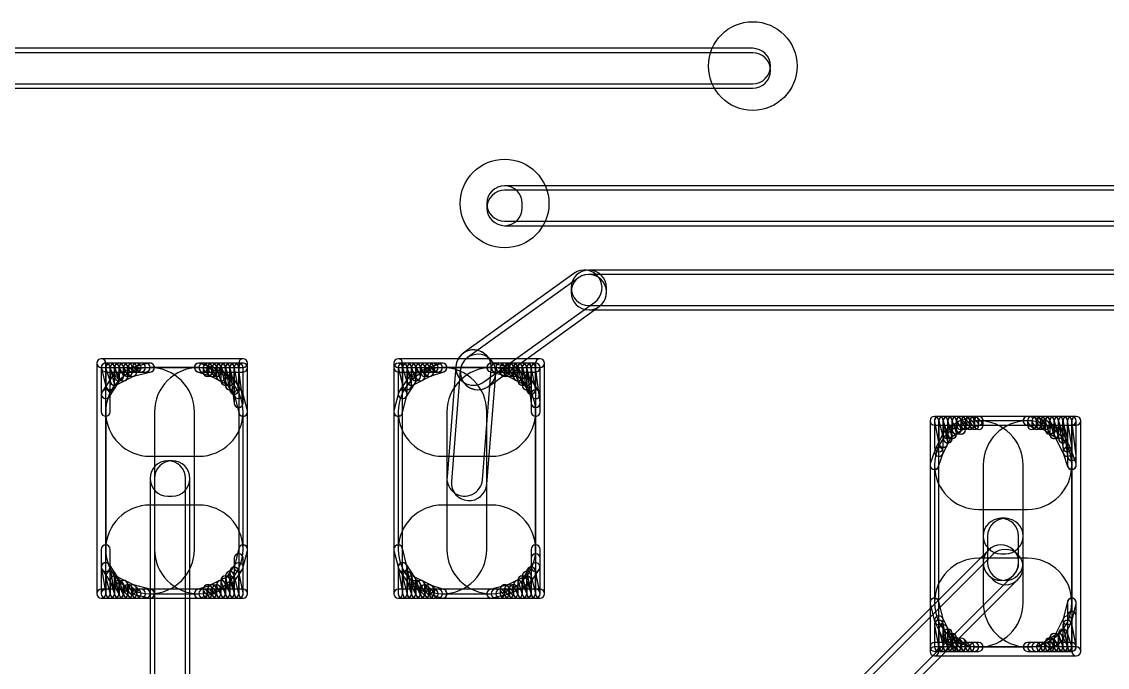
# Model space of a CAD drawing. Extents: x 2.7 to 76.1, y 3.1 to 47.6.
# Drawn here: x 11.84 to 18.06, y 34.06 to 37.76 of the extents above; entities that cross this region are included whole.
import ezdxf

# ---------------------------------------------------------------- set-up
doc = ezdxf.new("R2010")
doc.units = 0

msp = doc.modelspace()

# ---------------------------------------------------------------- linework, layer by layer
for points in [[(16.0274, 37.6079), (6.985, 37.6079, 1), (6.985, 37.40465), (16.0274, 37.40465, 1)], [(6.985, 37.37925), (16.0274, 37.37925, 1), (16.0274, 37.5825), (6.985, 37.5825, 1)], [(20.32, 36.8205), (14.605, 36.8205, 1), (14.605, 36.61725), (20.32, 36.61725, 1)], [(14.503375, 36.718875), (14.503375, 36.693475, 1), (14.706625, 36.693475), (14.706625, 36.718875, 1)], [(14.605, 36.59185), (20.32, 36.59185, 1), (20.32, 36.7951), (14.605, 36.7951, 1)], [(15.00282, 36.318745), (14.36782, 35.861545, 1), (14.486575, 35.6966), (15.121575, 36.1538, 1)], [(20.0152, 36.3379), (15.0876, 36.3379, 1), (15.0876, 36.13465), (20.0152, 36.13465, 1)], [(14.985975, 36.236275), (14.985975, 36.210875, 1), (15.189225, 36.210875), (15.189225, 36.236275, 1)], [(14.511975, 35.6712), (15.146975, 36.1284, 1), (15.02822, 36.293345), (14.39322, 35.836145, 1)], [(15.0876, 36.10925), (20.0152, 36.10925, 1), (20.0152, 36.3125), (15.0876, 36.3125, 1)], [(14.325895, 35.787175), (14.275095, 35.152175, 1), (14.4777, 35.13597), (14.5285, 35.77097, 1)], [(14.5031, 35.11057), (14.5539, 35.74557, 1), (14.351295, 35.761775), (14.300495, 35.126775, 1)], [(14.524455, 35.82553), (14.499055, 35.85093, 1), (14.35534, 35.707215), (14.38074, 35.681815, 1)], [(14.35534, 35.707215), (14.38074, 35.681815, 1), (14.524455, 35.82553), (14.499055, 35.85093, 1)], [(13.1064, 35.8299), (12.2936, 35.8299, 1), (12.2936, 35.77905), (13.1064, 35.77905, 1)], [(12.268175, 35.804475), (12.268175, 34.483675, 1), (12.319025, 34.483675), (12.319025, 35.804475, 1)], [(12.29433, 35.772905), (12.31973, 35.671305, 1), (12.369065, 35.68364), (12.343665, 35.78524, 1)], [(12.344425, 35.626675), (12.344425, 35.779075, 1), (12.293575, 35.779075), (12.293575, 35.626675, 1)], [(12.573, 35.8045), (12.319, 35.8045, 1), (12.319, 35.75365), (12.573, 35.75365, 1)], [(12.293575, 35.779075), (12.293575, 35.525075, 1), (12.344425, 35.525075), (12.344425, 35.779075, 1)], [(12.320275, 35.77103), (12.345675, 35.69483, 1), (12.39392, 35.710915), (12.36852, 35.787115, 1)], [(12.369825, 35.677475), (12.369825, 35.779075, 1), (12.318975, 35.779075), (12.318975, 35.677475, 1)], [(12.8524, 35.7791), (12.573, 35.7791, 1), (12.573, 35.27105), (12.8524, 35.27105, 1)], [(12.318975, 35.525075), (12.318975, 34.737675, 1), (12.827025, 34.737675), (12.827025, 35.525075, 1)], [(12.347055, 35.7677), (12.372455, 35.7169, 1), (12.41794, 35.739645), (12.39254, 35.790445, 1)], [(12.38117, 35.68013), (12.48277, 35.73093, 1), (12.460025, 35.776415), (12.358425, 35.725615, 1)], [(12.395225, 35.702875), (12.395225, 35.779075, 1), (12.344375, 35.779075), (12.344375, 35.702875, 1)], [(12.372455, 35.7677), (12.397855, 35.7169, 1), (12.44334, 35.739645), (12.41794, 35.790445, 1)], [(12.420625, 35.728275), (12.420625, 35.779075, 1), (12.369775, 35.779075), (12.369775, 35.728275, 1)], [(12.40262, 35.761095), (12.42802, 35.735695, 1), (12.463975, 35.77165), (12.438575, 35.79705, 1)], [(12.446025, 35.728275), (12.446025, 35.779075, 1), (12.395175, 35.779075), (12.395175, 35.728275, 1)], [(12.42802, 35.761095), (12.45342, 35.735695, 1), (12.489375, 35.77165), (12.463975, 35.79705, 1)], [(12.471425, 35.753675), (12.471425, 35.779075, 1), (12.420575, 35.779075), (12.420575, 35.753675, 1)], [(12.477565, 35.729005), (12.579165, 35.754405, 1), (12.56683, 35.80374), (12.46523, 35.77834, 1)], [(12.496825, 35.753675), (12.496825, 35.779075, 1), (12.445975, 35.779075), (12.445975, 35.753675, 1)], [(12.4714, 35.75365), (12.4968, 35.75365, 1), (12.4968, 35.8045), (12.4714, 35.8045, 1)], [(12.4968, 35.75365), (12.5222, 35.75365, 1), (12.5222, 35.8045), (12.4968, 35.8045, 1)], [(12.5222, 35.75365), (12.5476, 35.75365, 1), (12.5476, 35.8045), (12.5222, 35.8045, 1)], [(13.106425, 34.737675), (13.106425, 35.525075, 1), (12.598375, 35.525075), (12.598375, 34.737675, 1)], [(12.844355, 35.75495), (12.920555, 35.72955, 1), (12.93664, 35.777795), (12.86044, 35.803195, 1)], [(12.8524, 35.75365), (12.8778, 35.75365, 1), (12.8778, 35.8045), (12.8524, 35.8045, 1)], [(13.1064, 35.8045), (12.8524, 35.8045, 1), (12.8524, 35.75365), (13.1064, 35.75365, 1)], [(12.85982, 35.761095), (12.88522, 35.735695, 1), (12.921175, 35.77165), (12.895775, 35.79705, 1)], [(12.88522, 35.761095), (12.91062, 35.735695, 1), (12.946575, 35.77165), (12.921175, 35.79705, 1)], [(12.928625, 35.753675), (12.928625, 35.779075, 1), (12.877775, 35.779075), (12.877775, 35.753675, 1)], [(12.917225, 35.73093), (13.018825, 35.68013, 1), (13.04157, 35.725615), (12.93997, 35.776415, 1)], [(12.91062, 35.761095), (12.93602, 35.735695, 1), (12.971975, 35.77165), (12.946575, 35.79705, 1)], [(12.954025, 35.753675), (12.954025, 35.779075, 1), (12.903175, 35.779075), (12.903175, 35.753675, 1)], [(12.931255, 35.7677), (12.956655, 35.7169, 1), (13.00214, 35.739645), (12.97674, 35.790445, 1)], [(12.979425, 35.753675), (12.979425, 35.779075, 1), (12.928575, 35.779075), (12.928575, 35.753675, 1)], [(12.955275, 35.77103), (12.980675, 35.69483, 1), (13.02892, 35.710915), (13.00352, 35.787115, 1)], [(13.004825, 35.728275), (13.004825, 35.779075, 1), (12.953975, 35.779075), (12.953975, 35.728275, 1)], [(12.98013, 35.772905), (13.00553, 35.671305, 1), (13.054865, 35.68364), (13.029465, 35.78524, 1)], [(13.030225, 35.702875), (13.030225, 35.779075, 1), (12.979375, 35.779075), (12.979375, 35.702875, 1)], [(13.005265, 35.774085), (13.030665, 35.647085, 1), (13.08053, 35.65706), (13.05513, 35.78406, 1)], [(13.055625, 35.677475), (13.055625, 35.779075, 1), (13.004775, 35.779075), (13.004775, 35.677475, 1)], [(13.03037, 35.77592), (13.05577, 35.57272, 1), (13.106225, 35.579025), (13.080825, 35.782225, 1)], [(13.081025, 35.652075), (13.081025, 35.779075, 1), (13.030175, 35.779075), (13.030175, 35.652075, 1)], [(13.106425, 35.575875), (13.106425, 35.779075, 1), (13.055575, 35.779075), (13.055575, 35.575875, 1)], [(13.131825, 34.483675), (13.131825, 35.804475, 1), (13.080975, 35.804475), (13.080975, 34.483675, 1)], [(13.131825, 35.525075), (13.131825, 35.779075, 1), (13.080975, 35.779075), (13.080975, 35.525075, 1)], [(14.8082, 35.8299), (13.9954, 35.8299, 1), (13.9954, 35.77905), (14.8082, 35.77905, 1)], [(13.969975, 35.804475), (13.969975, 34.483675, 1), (14.020825, 34.483675), (14.020825, 35.804475, 1)], [(14.2494, 35.8045), (13.9954, 35.8045, 1), (13.9954, 35.75365), (14.2494, 35.75365, 1)], [(13.969975, 35.779075), (13.969975, 35.525075, 1), (14.020825, 35.525075), (14.020825, 35.779075, 1)], [(13.99613, 35.772905), (14.02153, 35.671305, 1), (14.070865, 35.68364), (14.045465, 35.78524, 1)], [(14.046225, 35.626675), (14.046225, 35.779075, 1), (13.995375, 35.779075), (13.995375, 35.626675, 1)], [(14.5288, 35.7791), (14.2494, 35.7791, 1), (14.2494, 35.27105), (14.5288, 35.27105, 1)], [(13.995375, 35.525075), (13.995375, 34.737675, 1), (14.503425, 34.737675), (14.503425, 35.525075, 1)], [(14.022075, 35.77103), (14.047475, 35.69483, 1), (14.09572, 35.710915), (14.07032, 35.787115, 1)], [(14.071625, 35.677475), (14.071625, 35.779075, 1), (14.020775, 35.779075), (14.020775, 35.677475, 1)], [(14.048855, 35.7677), (14.074255, 35.7169, 1), (14.11974, 35.739645), (14.09434, 35.790445, 1)], [(14.08297, 35.68013), (14.18457, 35.73093, 1), (14.161825, 35.776415), (14.060225, 35.725615, 1)], [(14.097025, 35.702875), (14.097025, 35.779075, 1), (14.046175, 35.779075), (14.046175, 35.702875, 1)], [(14.074255, 35.7677), (14.099655, 35.7169, 1), (14.14514, 35.739645), (14.11974, 35.790445, 1)], [(14.122425, 35.728275), (14.122425, 35.779075, 1), (14.071575, 35.779075), (14.071575, 35.728275, 1)], [(14.10442, 35.761095), (14.12982, 35.735695, 1), (14.165775, 35.77165), (14.140375, 35.79705, 1)], [(14.147825, 35.728275), (14.147825, 35.779075, 1), (14.096975, 35.779075), (14.096975, 35.728275, 1)], [(14.12982, 35.761095), (14.15522, 35.735695, 1), (14.191175, 35.77165), (14.165775, 35.79705, 1)], [(14.173225, 35.753675), (14.173225, 35.779075, 1), (14.122375, 35.779075), (14.122375, 35.753675, 1)], [(14.18124, 35.72955), (14.25744, 35.75495, 1), (14.241355, 35.803195), (14.165155, 35.777795, 1)], [(14.198625, 35.753675), (14.198625, 35.779075, 1), (14.147775, 35.779075), (14.147775, 35.753675, 1)], [(14.1732, 35.75365), (14.1986, 35.75365, 1), (14.1986, 35.8045), (14.1732, 35.8045, 1)], [(14.1986, 35.75365), (14.224, 35.75365, 1), (14.224, 35.8045), (14.1986, 35.8045, 1)], [(14.224, 35.75365), (14.2494, 35.75365, 1), (14.2494, 35.8045), (14.224, 35.8045, 1)], [(14.782825, 34.737675), (14.782825, 35.525075, 1), (14.274775, 35.525075), (14.274775, 34.737675, 1)], [(14.52263, 35.754405), (14.62423, 35.729005, 1), (14.636565, 35.77834), (14.534965, 35.80374, 1)], [(14.7828, 35.8045), (14.5288, 35.8045, 1), (14.5288, 35.75365), (14.7828, 35.75365, 1)], [(14.5542, 35.75365), (14.5796, 35.75365, 1), (14.5796, 35.8045), (14.5542, 35.8045, 1)], [(14.56162, 35.761095), (14.58702, 35.735695, 1), (14.622975, 35.77165), (14.597575, 35.79705, 1)], [(14.58702, 35.761095), (14.61242, 35.735695, 1), (14.648375, 35.77165), (14.622975, 35.79705, 1)], [(14.630425, 35.753675), (14.630425, 35.779075, 1), (14.579575, 35.779075), (14.579575, 35.753675, 1)], [(14.619025, 35.73093), (14.720625, 35.68013, 1), (14.74337, 35.725615), (14.64177, 35.776415, 1)], [(14.61242, 35.761095), (14.63782, 35.735695, 1), (14.673775, 35.77165), (14.648375, 35.79705, 1)], [(14.655825, 35.753675), (14.655825, 35.779075, 1), (14.604975, 35.779075), (14.604975, 35.753675, 1)], [(14.633055, 35.7677), (14.658455, 35.7169, 1), (14.70394, 35.739645), (14.67854, 35.790445, 1)], [(14.681225, 35.753675), (14.681225, 35.779075, 1), (14.630375, 35.779075), (14.630375, 35.753675, 1)], [(14.657075, 35.77103), (14.682475, 35.69483, 1), (14.73072, 35.710915), (14.70532, 35.787115, 1)], [(14.706625, 35.728275), (14.706625, 35.779075, 1), (14.655775, 35.779075), (14.655775, 35.728275, 1)], [(14.68193, 35.772905), (14.70733, 35.671305, 1), (14.756665, 35.68364), (14.731265, 35.78524, 1)], [(14.732025, 35.702875), (14.732025, 35.779075, 1), (14.681175, 35.779075), (14.681175, 35.702875, 1)], [(14.707065, 35.774085), (14.732465, 35.647085, 1), (14.78233, 35.65706), (14.75693, 35.78406, 1)], [(14.757425, 35.677475), (14.757425, 35.779075, 1), (14.706575, 35.779075), (14.706575, 35.677475, 1)], [(14.73217, 35.77592), (14.75757, 35.57272, 1), (14.808025, 35.579025), (14.782625, 35.782225, 1)], [(14.782825, 35.652075), (14.782825, 35.779075, 1), (14.731975, 35.779075), (14.731975, 35.652075, 1)], [(14.808225, 35.575875), (14.808225, 35.779075, 1), (14.757375, 35.779075), (14.757375, 35.575875, 1)], [(14.808225, 35.525075), (14.808225, 35.779075, 1), (14.757375, 35.779075), (14.757375, 35.525075, 1)], [(14.833625, 34.483675), (14.833625, 35.804475, 1), (14.782775, 35.804475), (14.782775, 34.483675, 1)], [(12.34015, 35.61257), (12.39095, 35.68877, 1), (12.348645, 35.716975), (12.297845, 35.640775, 1)], [(13.009045, 35.68877), (13.059845, 35.61257, 1), (13.10215, 35.640775), (13.05135, 35.716975, 1)], [(14.04195, 35.61257), (14.09275, 35.68877, 1), (14.050445, 35.716975), (13.999645, 35.640775, 1)], [(14.710845, 35.68877), (14.761645, 35.61257, 1), (14.80395, 35.640775), (14.75315, 35.716975, 1)], [(12.344425, 35.525075), (12.344425, 35.626675, 1), (12.293575, 35.626675), (12.293575, 35.525075, 1)], [(13.05633, 35.620505), (13.08173, 35.518905, 1), (13.131065, 35.53124), (13.105665, 35.63284, 1)], [(14.020065, 35.518905), (14.045465, 35.620505, 1), (13.99613, 35.63284), (13.97073, 35.53124, 1)], [(14.757375, 35.626675), (14.757375, 35.525075, 1), (14.808225, 35.525075), (14.808225, 35.626675, 1)], [(17.3228, 35.4997), (17.0688, 35.4997, 1), (17.0688, 35.44885), (17.3228, 35.44885, 1)], [(17.043375, 35.474275), (17.043375, 35.220275, 1), (17.094225, 35.220275), (17.094225, 35.474275, 1)], [(17.8816, 35.4997), (17.0688, 35.4997, 1), (17.0688, 35.44885), (17.8816, 35.44885, 1)], [(17.043375, 35.474275), (17.043375, 34.153475, 1), (17.094225, 34.153475), (17.094225, 35.474275, 1)], [(17.069265, 35.469285), (17.094665, 35.342285, 1), (17.14453, 35.35226), (17.11913, 35.47926, 1)], [(17.119625, 35.321875), (17.119625, 35.474275, 1), (17.068775, 35.474275), (17.068775, 35.321875, 1)], [(17.6022, 35.4743), (17.3228, 35.4743, 1), (17.3228, 34.96625), (17.6022, 34.96625, 1)], [(17.068775, 35.220275), (17.068775, 34.432875, 1), (17.576825, 34.432875), (17.576825, 35.220275, 1)], [(17.09493, 35.468105), (17.12033, 35.366505, 1), (17.169665, 35.37884), (17.144265, 35.48044, 1)], [(17.145025, 35.347275), (17.145025, 35.474275, 1), (17.094175, 35.474275), (17.094175, 35.347275, 1)], [(17.120875, 35.46623), (17.146275, 35.39003, 1), (17.19452, 35.406115), (17.16912, 35.482315, 1)], [(17.170425, 35.372675), (17.170425, 35.474275, 1), (17.119575, 35.474275), (17.119575, 35.372675, 1)], [(17.1591, 35.37692), (17.2353, 35.42772, 1), (17.207095, 35.470025), (17.130895, 35.419225, 1)], [(17.147655, 35.4629), (17.173055, 35.4121, 1), (17.21854, 35.434845), (17.19314, 35.485645, 1)], [(17.195825, 35.398075), (17.195825, 35.474275, 1), (17.144975, 35.474275), (17.144975, 35.398075, 1)], [(17.173055, 35.4629), (17.198455, 35.4121, 1), (17.24394, 35.434845), (17.21854, 35.485645, 1)], [(17.221225, 35.423475), (17.221225, 35.474275, 1), (17.170375, 35.474275), (17.170375, 35.423475, 1)], [(17.227365, 35.424205), (17.328965, 35.449605, 1), (17.31663, 35.49894), (17.21503, 35.47354, 1)], [(17.20322, 35.456295), (17.22862, 35.430895, 1), (17.264575, 35.46685), (17.239175, 35.49225, 1)], [(17.246625, 35.423475), (17.246625, 35.474275, 1), (17.195775, 35.474275), (17.195775, 35.423475, 1)], [(17.22862, 35.456295), (17.25402, 35.430895, 1), (17.289975, 35.46685), (17.264575, 35.49225, 1)], [(17.272025, 35.448875), (17.272025, 35.474275, 1), (17.221175, 35.474275), (17.221175, 35.448875, 1)], [(17.25402, 35.456295), (17.27942, 35.430895, 1), (17.315375, 35.46685), (17.289975, 35.49225, 1)], [(17.297425, 35.448875), (17.297425, 35.474275, 1), (17.246575, 35.474275), (17.246575, 35.448875, 1)], [(17.27942, 35.456295), (17.30482, 35.430895, 1), (17.340775, 35.46685), (17.315375, 35.49225, 1)], [(17.322825, 35.448875), (17.322825, 35.474275, 1), (17.271975, 35.474275), (17.271975, 35.448875, 1)], [(17.348225, 35.448875), (17.348225, 35.474275, 1), (17.297375, 35.474275), (17.297375, 35.448875, 1)], [(17.856225, 34.432875), (17.856225, 35.220275, 1), (17.348175, 35.220275), (17.348175, 34.432875, 1)], [(17.59603, 35.449605), (17.69763, 35.424205, 1), (17.709965, 35.47354), (17.608365, 35.49894, 1)], [(17.8562, 35.4997), (17.6022, 35.4997, 1), (17.6022, 35.44885), (17.8562, 35.44885, 1)], [(17.60962, 35.456295), (17.63502, 35.430895, 1), (17.670975, 35.46685), (17.645575, 35.49225, 1)], [(17.653025, 35.448875), (17.653025, 35.474275, 1), (17.602175, 35.474275), (17.602175, 35.448875, 1)], [(17.63502, 35.456295), (17.66042, 35.430895, 1), (17.696375, 35.46685), (17.670975, 35.49225, 1)], [(17.678425, 35.448875), (17.678425, 35.474275, 1), (17.627575, 35.474275), (17.627575, 35.448875, 1)], [(17.66042, 35.456295), (17.68582, 35.430895, 1), (17.721775, 35.46685), (17.696375, 35.49225, 1)], [(17.703825, 35.448875), (17.703825, 35.474275, 1), (17.652975, 35.474275), (17.652975, 35.448875, 1)], [(17.681055, 35.4629), (17.706455, 35.4121, 1), (17.75194, 35.434845), (17.72654, 35.485645, 1)], [(17.729225, 35.448875), (17.729225, 35.474275, 1), (17.678375, 35.474275), (17.678375, 35.448875, 1)], [(17.689695, 35.42772), (17.765895, 35.37692, 1), (17.7941, 35.419225), (17.7179, 35.470025, 1)], [(17.705075, 35.46623), (17.730475, 35.39003, 1), (17.77872, 35.406115), (17.75332, 35.482315, 1)], [(17.754625, 35.423475), (17.754625, 35.474275, 1), (17.703775, 35.474275), (17.703775, 35.423475, 1)], [(17.730475, 35.46623), (17.755875, 35.39003, 1), (17.80412, 35.406115), (17.77872, 35.482315, 1)], [(17.780025, 35.398075), (17.780025, 35.474275, 1), (17.729175, 35.474275), (17.729175, 35.398075, 1)], [(17.75533, 35.468105), (17.78073, 35.366505, 1), (17.830065, 35.37884), (17.804665, 35.48044, 1)], [(17.805425, 35.398075), (17.805425, 35.474275, 1), (17.754575, 35.474275), (17.754575, 35.398075, 1)], [(17.78032, 35.470095), (17.80572, 35.317695, 1), (17.855875, 35.32605), (17.830475, 35.47845, 1)], [(17.830825, 35.372675), (17.830825, 35.474275, 1), (17.779975, 35.474275), (17.779975, 35.372675, 1)], [(17.80557, 35.47112), (17.83097, 35.26792, 1), (17.881425, 35.274225), (17.856025, 35.477425, 1)], [(17.856225, 35.321875), (17.856225, 35.474275, 1), (17.805375, 35.474275), (17.805375, 35.321875, 1)], [(17.881625, 35.271075), (17.881625, 35.474275, 1), (17.830775, 35.474275), (17.830775, 35.271075, 1)], [(17.881625, 35.220275), (17.881625, 35.474275, 1), (17.830775, 35.474275), (17.830775, 35.220275, 1)], [(17.907025, 34.153475), (17.907025, 35.474275, 1), (17.856175, 35.474275), (17.856175, 34.153475, 1)], [(17.11694, 35.2851), (17.16774, 35.3867, 1), (17.122255, 35.409445), (17.071455, 35.307845, 1)], [(17.757255, 35.3867), (17.808055, 35.2851, 1), (17.85354, 35.307845), (17.80274, 35.409445, 1)], [(17.09292, 35.21223), (17.11832, 35.28843, 1), (17.070075, 35.304515), (17.044675, 35.228315, 1)], [(17.806675, 35.28843), (17.832075, 35.21223, 1), (17.88032, 35.228315), (17.85492, 35.304515, 1)], [(12.7, 35.2457), (12.6746, 35.2457, 1), (12.6746, 35.04245), (12.7, 35.04245, 1)], [(12.572975, 35.144075), (12.572975, 32.273875, 1), (12.776225, 32.273875), (12.776225, 35.144075, 1)], [(12.801625, 32.273875), (12.801625, 35.144075, 1), (12.598375, 35.144075), (12.598375, 32.273875, 1)], [(12.573, 34.48365), (12.8524, 34.48365, 1), (12.8524, 34.9917), (12.573, 34.9917, 1)], [(14.2494, 34.48365), (14.5288, 34.48365, 1), (14.5288, 34.9917), (14.2494, 34.9917, 1)], [(17.4752, 34.9155), (17.4498, 34.9155, 1), (17.4498, 34.71225), (17.4752, 34.71225, 1)], [(17.348175, 34.813875), (17.348175, 34.661475, 1), (17.551425, 34.661475), (17.551425, 34.813875, 1)], [(17.576825, 34.661475), (17.576825, 34.813875, 1), (17.373575, 34.813875), (17.373575, 34.661475, 1)], [(12.344425, 34.636075), (12.344425, 34.737675, 1), (12.293575, 34.737675), (12.293575, 34.636075, 1)], [(12.293575, 34.737675), (12.293575, 34.483675, 1), (12.344425, 34.483675), (12.344425, 34.737675, 1)], [(13.08173, 34.74384), (13.05633, 34.64224, 1), (13.105665, 34.629905), (13.131065, 34.731505, 1)], [(13.131825, 34.483675), (13.131825, 34.737675, 1), (13.080975, 34.737675), (13.080975, 34.483675, 1)], [(14.045465, 34.64224), (14.020065, 34.74384, 1), (13.97073, 34.731505), (13.99613, 34.629905, 1)], [(13.969975, 34.737675), (13.969975, 34.483675, 1), (14.020825, 34.483675), (14.020825, 34.737675, 1)], [(14.808225, 34.483675), (14.808225, 34.737675, 1), (14.757375, 34.737675), (14.757375, 34.483675, 1)], [(14.757375, 34.737675), (14.757375, 34.636075, 1), (14.808225, 34.636075), (14.808225, 34.737675, 1)], [(17.37794, 34.73333), (16.26034, 33.61573, 1), (16.404055, 33.472015), (17.521655, 34.589615, 1)], [(16.429455, 33.446615), (17.547055, 34.564215, 1), (17.40334, 34.70793), (16.28574, 33.59033, 1)], [(17.547055, 34.70793), (17.521655, 34.73333, 1), (17.37794, 34.589615), (17.40334, 34.564215, 1)], [(12.29392, 34.631895), (12.31932, 34.479495, 1), (12.369475, 34.48785), (12.344075, 34.64025, 1)], [(12.344425, 34.483675), (12.344425, 34.636075, 1), (12.293575, 34.636075), (12.293575, 34.483675, 1)], [(12.39095, 34.573975), (12.34015, 34.650175, 1), (12.297845, 34.62197), (12.348645, 34.54577, 1)], [(13.059845, 34.650175), (13.009045, 34.573975, 1), (13.05135, 34.54577), (13.10215, 34.62197, 1)], [(13.106425, 34.483675), (13.106425, 34.686875, 1), (13.055575, 34.686875), (13.055575, 34.483675, 1)], [(13.99572, 34.631895), (14.02112, 34.479495, 1), (14.071275, 34.48785), (14.045875, 34.64025, 1)], [(14.046225, 34.483675), (14.046225, 34.636075, 1), (13.995375, 34.636075), (13.995375, 34.483675, 1)], [(14.09275, 34.573975), (14.04195, 34.650175, 1), (13.999645, 34.62197), (14.050445, 34.54577, 1)], [(14.761645, 34.650175), (14.710845, 34.573975, 1), (14.75315, 34.54577), (14.80395, 34.62197, 1)], [(14.808225, 34.483675), (14.808225, 34.686875, 1), (14.757375, 34.686875), (14.757375, 34.483675, 1)], [(17.3228, 34.17885), (17.6022, 34.17885, 1), (17.6022, 34.6869), (17.3228, 34.6869, 1)], [(12.31973, 34.579105), (12.34513, 34.477505, 1), (12.394465, 34.48984), (12.369065, 34.59144, 1)], [(12.369825, 34.483675), (12.369825, 34.585275, 1), (12.318975, 34.585275), (12.318975, 34.483675, 1)], [(13.00553, 34.579105), (13.03093, 34.477505, 1), (13.080265, 34.48984), (13.054865, 34.59144, 1)], [(13.055625, 34.483675), (13.055625, 34.585275, 1), (13.004775, 34.585275), (13.004775, 34.483675, 1)], [(13.030665, 34.605685), (13.056065, 34.478685, 1), (13.10593, 34.48866), (13.08053, 34.61566, 1)], [(13.081025, 34.483675), (13.081025, 34.610675, 1), (13.030175, 34.610675), (13.030175, 34.483675, 1)], [(14.02153, 34.579105), (14.04693, 34.477505, 1), (14.096265, 34.48984), (14.070865, 34.59144, 1)], [(14.071625, 34.483675), (14.071625, 34.585275, 1), (14.020775, 34.585275), (14.020775, 34.483675, 1)], [(14.70733, 34.579105), (14.73273, 34.477505, 1), (14.782065, 34.48984), (14.756665, 34.59144, 1)], [(14.757425, 34.483675), (14.757425, 34.585275, 1), (14.706575, 34.585275), (14.706575, 34.483675, 1)], [(14.732465, 34.605685), (14.757865, 34.478685, 1), (14.80773, 34.48866), (14.78233, 34.61566, 1)], [(14.782825, 34.483675), (14.782825, 34.610675, 1), (14.731975, 34.610675), (14.731975, 34.483675, 1)], [(12.345675, 34.55183), (12.371075, 34.47563, 1), (12.41932, 34.491715), (12.39392, 34.567915, 1)], [(12.48277, 34.531815), (12.38117, 34.582615, 1), (12.358425, 34.53713), (12.460025, 34.48633, 1)], [(12.395225, 34.483675), (12.395225, 34.559875, 1), (12.344375, 34.559875), (12.344375, 34.483675, 1)], [(12.372455, 34.5231), (12.397855, 34.4723, 1), (12.44334, 34.495045), (12.41794, 34.545845, 1)], [(12.420625, 34.483675), (12.420625, 34.534475, 1), (12.369775, 34.534475), (12.369775, 34.483675, 1)], [(12.397855, 34.5231), (12.423255, 34.4723, 1), (12.46874, 34.495045), (12.44334, 34.545845, 1)], [(12.446025, 34.483675), (12.446025, 34.534475, 1), (12.395175, 34.534475), (12.395175, 34.483675, 1)], [(12.42802, 34.491095), (12.45342, 34.465695, 1), (12.489375, 34.50165), (12.463975, 34.52705, 1)], [(12.471425, 34.483675), (12.471425, 34.509075, 1), (12.420575, 34.509075), (12.420575, 34.483675, 1)], [(12.579165, 34.50834), (12.477565, 34.53374, 1), (12.46523, 34.484405), (12.56683, 34.459005, 1)], [(12.45342, 34.491095), (12.47882, 34.465695, 1), (12.514775, 34.50165), (12.489375, 34.52705, 1)], [(12.496825, 34.483675), (12.496825, 34.509075, 1), (12.445975, 34.509075), (12.445975, 34.483675, 1)], [(12.920555, 34.533195), (12.844355, 34.507795, 1), (12.86044, 34.45955), (12.93664, 34.48495, 1)], [(12.88522, 34.491095), (12.91062, 34.465695, 1), (12.946575, 34.50165), (12.921175, 34.52705, 1)], [(12.928625, 34.483675), (12.928625, 34.509075, 1), (12.877775, 34.509075), (12.877775, 34.483675, 1)], [(13.018825, 34.582615), (12.917225, 34.531815, 1), (12.93997, 34.48633), (13.04157, 34.53713, 1)], [(12.91062, 34.491095), (12.93602, 34.465695, 1), (12.971975, 34.50165), (12.946575, 34.52705, 1)], [(12.954025, 34.483675), (12.954025, 34.509075, 1), (12.903175, 34.509075), (12.903175, 34.483675, 1)], [(12.93602, 34.491095), (12.96142, 34.465695, 1), (12.997375, 34.50165), (12.971975, 34.52705, 1)], [(12.979425, 34.483675), (12.979425, 34.509075, 1), (12.928575, 34.509075), (12.928575, 34.483675, 1)], [(12.956655, 34.5231), (12.982055, 34.4723, 1), (13.02754, 34.495045), (13.00214, 34.545845, 1)], [(13.004825, 34.483675), (13.004825, 34.534475, 1), (12.953975, 34.534475), (12.953975, 34.483675, 1)], [(12.980675, 34.55183), (13.006075, 34.47563, 1), (13.05432, 34.491715), (13.02892, 34.567915, 1)], [(13.030225, 34.483675), (13.030225, 34.559875, 1), (12.979375, 34.559875), (12.979375, 34.483675, 1)], [(14.047475, 34.55183), (14.072875, 34.47563, 1), (14.12112, 34.491715), (14.09572, 34.567915, 1)], [(14.18457, 34.531815), (14.08297, 34.582615, 1), (14.060225, 34.53713), (14.161825, 34.48633, 1)], [(14.097025, 34.483675), (14.097025, 34.559875, 1), (14.046175, 34.559875), (14.046175, 34.483675, 1)], [(14.074255, 34.5231), (14.099655, 34.4723, 1), (14.14514, 34.495045), (14.11974, 34.545845, 1)], [(14.122425, 34.483675), (14.122425, 34.534475, 1), (14.071575, 34.534475), (14.071575, 34.483675, 1)], [(14.099655, 34.5231), (14.125055, 34.4723, 1), (14.17054, 34.495045), (14.14514, 34.545845, 1)], [(14.147825, 34.483675), (14.147825, 34.534475, 1), (14.096975, 34.534475), (14.096975, 34.483675, 1)], [(14.12982, 34.491095), (14.15522, 34.465695, 1), (14.191175, 34.50165), (14.165775, 34.52705, 1)], [(14.173225, 34.483675), (14.173225, 34.509075, 1), (14.122375, 34.509075), (14.122375, 34.483675, 1)], [(14.25744, 34.507795), (14.18124, 34.533195, 1), (14.165155, 34.48495), (14.241355, 34.45955, 1)], [(14.15522, 34.491095), (14.18062, 34.465695, 1), (14.216575, 34.50165), (14.191175, 34.52705, 1)], [(14.198625, 34.483675), (14.198625, 34.509075, 1), (14.147775, 34.509075), (14.147775, 34.483675, 1)], [(14.62423, 34.53374), (14.52263, 34.50834, 1), (14.534965, 34.459005), (14.636565, 34.484405, 1)], [(14.58702, 34.491095), (14.61242, 34.465695, 1), (14.648375, 34.50165), (14.622975, 34.52705, 1)], [(14.630425, 34.483675), (14.630425, 34.509075, 1), (14.579575, 34.509075), (14.579575, 34.483675, 1)], [(14.720625, 34.582615), (14.619025, 34.531815, 1), (14.64177, 34.48633), (14.74337, 34.53713, 1)], [(14.61242, 34.491095), (14.63782, 34.465695, 1), (14.673775, 34.50165), (14.648375, 34.52705, 1)], [(14.655825, 34.483675), (14.655825, 34.509075, 1), (14.604975, 34.509075), (14.604975, 34.483675, 1)], [(14.63782, 34.491095), (14.66322, 34.465695, 1), (14.699175, 34.50165), (14.673775, 34.52705, 1)], [(14.681225, 34.483675), (14.681225, 34.509075, 1), (14.630375, 34.509075), (14.630375, 34.483675, 1)], [(14.658455, 34.5231), (14.683855, 34.4723, 1), (14.72934, 34.495045), (14.70394, 34.545845, 1)], [(14.706625, 34.483675), (14.706625, 34.534475, 1), (14.655775, 34.534475), (14.655775, 34.483675, 1)], [(14.682475, 34.55183), (14.707875, 34.47563, 1), (14.75612, 34.491715), (14.73072, 34.567915, 1)], [(14.732025, 34.483675), (14.732025, 34.559875, 1), (14.681175, 34.559875), (14.681175, 34.483675, 1)], [(12.2936, 34.45825), (13.1064, 34.45825, 1), (13.1064, 34.5091), (12.2936, 34.5091, 1)], [(12.319, 34.45825), (12.573, 34.45825, 1), (12.573, 34.5091), (12.319, 34.5091, 1)], [(12.4968, 34.45825), (12.5222, 34.45825, 1), (12.5222, 34.5091), (12.4968, 34.5091, 1)], [(12.5222, 34.45825), (12.5476, 34.45825, 1), (12.5476, 34.5091), (12.5222, 34.5091, 1)], [(12.8524, 34.45825), (12.8778, 34.45825, 1), (12.8778, 34.5091), (12.8524, 34.5091, 1)], [(12.8524, 34.45825), (13.1064, 34.45825, 1), (13.1064, 34.5091), (12.8524, 34.5091, 1)], [(12.8778, 34.45825), (12.9032, 34.45825, 1), (12.9032, 34.5091), (12.8778, 34.5091, 1)], [(13.9954, 34.45825), (14.2494, 34.45825, 1), (14.2494, 34.5091), (13.9954, 34.5091, 1)], [(13.9954, 34.45825), (14.8082, 34.45825, 1), (14.8082, 34.5091), (13.9954, 34.5091, 1)], [(14.1986, 34.45825), (14.224, 34.45825, 1), (14.224, 34.5091), (14.1986, 34.5091, 1)], [(14.224, 34.45825), (14.2494, 34.45825, 1), (14.2494, 34.5091), (14.224, 34.5091, 1)], [(14.5288, 34.45825), (14.7828, 34.45825, 1), (14.7828, 34.5091), (14.5288, 34.5091, 1)], [(14.5542, 34.45825), (14.5796, 34.45825, 1), (14.5796, 34.5091), (14.5542, 34.5091, 1)], [(14.5796, 34.45825), (14.605, 34.45825, 1), (14.605, 34.5091), (14.5796, 34.5091, 1)], [(17.118865, 34.33744), (17.093465, 34.43904, 1), (17.04413, 34.426705), (17.06953, 34.325105, 1)], [(17.043375, 34.432875), (17.043375, 34.178875, 1), (17.094225, 34.178875), (17.094225, 34.432875, 1)], [(17.83153, 34.43904), (17.80613, 34.33744, 1), (17.855465, 34.325105), (17.880865, 34.426705, 1)], [(17.881625, 34.178875), (17.881625, 34.432875, 1), (17.830775, 34.432875), (17.830775, 34.178875, 1)], [(17.16774, 34.241045), (17.11694, 34.342645, 1), (17.071455, 34.3199), (17.122255, 34.2183, 1)], [(17.808055, 34.342645), (17.757255, 34.241045, 1), (17.80274, 34.2183), (17.85354, 34.3199, 1)], [(17.881625, 34.178875), (17.881625, 34.356675, 1), (17.830775, 34.356675), (17.830775, 34.178875, 1)], [(17.069265, 34.300885), (17.094665, 34.173885, 1), (17.14453, 34.18386), (17.11913, 34.31086, 1)], [(17.119625, 34.178875), (17.119625, 34.305875, 1), (17.068775, 34.305875), (17.068775, 34.178875, 1)], [(17.09493, 34.274305), (17.12033, 34.172705, 1), (17.169665, 34.18504), (17.144265, 34.28664, 1)], [(17.145025, 34.178875), (17.145025, 34.280475, 1), (17.094175, 34.280475), (17.094175, 34.178875, 1)], [(17.805865, 34.300885), (17.831265, 34.173885, 1), (17.88113, 34.18386), (17.85573, 34.31086, 1)], [(17.856225, 34.178875), (17.856225, 34.305875, 1), (17.805375, 34.305875), (17.805375, 34.178875, 1)], [(17.120875, 34.24703), (17.146275, 34.17083, 1), (17.19452, 34.186915), (17.16912, 34.263115, 1)], [(17.170425, 34.178875), (17.170425, 34.255075, 1), (17.119575, 34.255075), (17.119575, 34.178875, 1)], [(17.2353, 34.200025), (17.1591, 34.250825, 1), (17.130895, 34.20852), (17.207095, 34.15772, 1)], [(17.147655, 34.2183), (17.173055, 34.1675, 1), (17.21854, 34.190245), (17.19314, 34.241045, 1)], [(17.195825, 34.178875), (17.195825, 34.229675, 1), (17.144975, 34.229675), (17.144975, 34.178875, 1)], [(17.17782, 34.186295), (17.20322, 34.160895, 1), (17.239175, 34.19685), (17.213775, 34.22225, 1)], [(17.221225, 34.178875), (17.221225, 34.204275, 1), (17.170375, 34.204275), (17.170375, 34.178875, 1)], [(17.20322, 34.186295), (17.22862, 34.160895, 1), (17.264575, 34.19685), (17.239175, 34.22225, 1)], [(17.246625, 34.178875), (17.246625, 34.204275, 1), (17.195775, 34.204275), (17.195775, 34.178875, 1)], [(17.765895, 34.250825), (17.689695, 34.200025, 1), (17.7179, 34.15772), (17.7941, 34.20852, 1)], [(17.71122, 34.186295), (17.73662, 34.160895, 1), (17.772575, 34.19685), (17.747175, 34.22225, 1)], [(17.754625, 34.178875), (17.754625, 34.204275, 1), (17.703775, 34.204275), (17.703775, 34.178875, 1)], [(17.731855, 34.2183), (17.757255, 34.1675, 1), (17.80274, 34.190245), (17.77734, 34.241045, 1)], [(17.780025, 34.178875), (17.780025, 34.229675, 1), (17.729175, 34.229675), (17.729175, 34.178875, 1)], [(17.757255, 34.2183), (17.782655, 34.1675, 1), (17.82814, 34.190245), (17.80274, 34.241045, 1)], [(17.805425, 34.178875), (17.805425, 34.229675, 1), (17.754575, 34.229675), (17.754575, 34.178875, 1)], [(17.781275, 34.24703), (17.806675, 34.17083, 1), (17.85492, 34.186915), (17.82952, 34.263115, 1)], [(17.830825, 34.178875), (17.830825, 34.255075, 1), (17.779975, 34.255075), (17.779975, 34.178875, 1)], [(17.0688, 34.15345), (17.3228, 34.15345, 1), (17.3228, 34.2043), (17.0688, 34.2043, 1)], [(17.0688, 34.12805), (17.8816, 34.12805, 1), (17.8816, 34.1789), (17.0688, 34.1789, 1)], [(17.3228, 34.2043), (17.2212, 34.2043, 1), (17.2212, 34.15345), (17.3228, 34.15345, 1)], [(17.2466, 34.15345), (17.272, 34.15345, 1), (17.272, 34.2043), (17.2466, 34.2043, 1)], [(17.272, 34.15345), (17.2974, 34.15345, 1), (17.2974, 34.2043), (17.272, 34.2043, 1)], [(17.2974, 34.15345), (17.3228, 34.15345, 1), (17.3228, 34.2043), (17.2974, 34.2043, 1)], [(17.7038, 34.2043), (17.6022, 34.2043, 1), (17.6022, 34.15345), (17.7038, 34.15345, 1)], [(17.6022, 34.15345), (17.8562, 34.15345, 1), (17.8562, 34.2043), (17.6022, 34.2043, 1)], [(17.6276, 34.15345), (17.653, 34.15345, 1), (17.653, 34.2043), (17.6276, 34.2043, 1)], [(17.653, 34.15345), (17.6784, 34.15345, 1), (17.6784, 34.2043), (17.653, 34.2043, 1)], [(17.6784, 34.15345), (17.7038, 34.15345, 1), (17.7038, 34.2043), (17.6784, 34.2043, 1)], [(17.7038, 34.15345), (17.7292, 34.15345, 1), (17.7292, 34.2043), (17.7038, 34.2043, 1)]]:
    msp.add_lwpolyline(points, format="xyb", close=True)
for centre in [(16.0274, 37.506275), (14.605, 36.718875)]:
    msp.add_circle(centre, 0.254)

doc.saveas('drawing.dxf')
